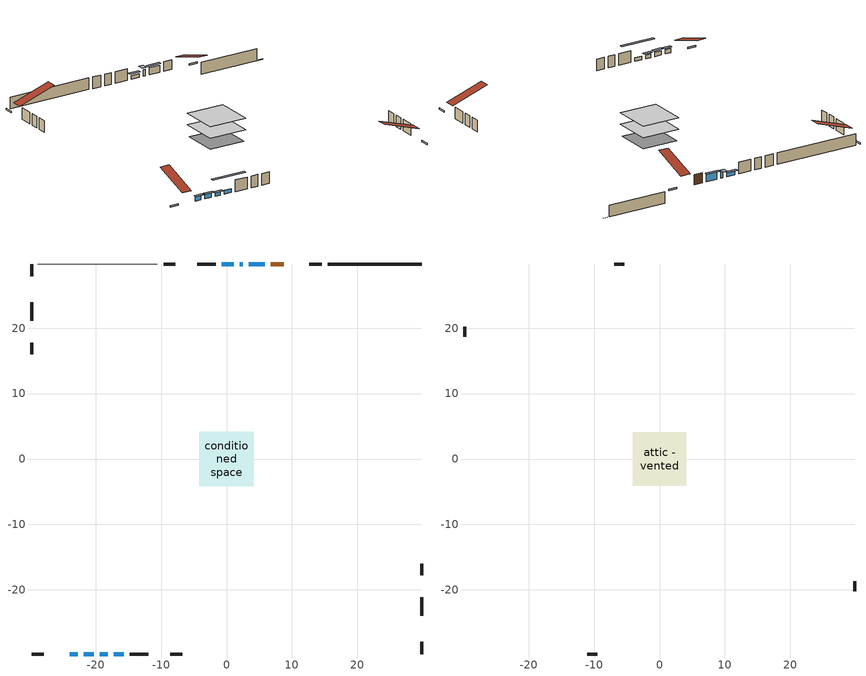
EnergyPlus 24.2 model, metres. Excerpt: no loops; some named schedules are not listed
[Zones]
conditioned space
 floor outside (Floor1 construction): -0.89,-0.89 -0.89,0.89 0.89,0.89 0.89,-0.89 z1.28
 floor adiabatic (AdiabaticFloorConstruction): -4.15,-4.15 -4.15,4.15 4.15,4.15 4.15,-4.15 z1.28
 floor foundation (Slab1 construction): -3.87,-3.87 -3.87,3.87 3.87,3.87 3.87,-3.87 z-1.22
 wall outside (RimJoist1 construction): 14.56,29.81 12.68,29.81 / -29.81,-29.81 -27.94,-29.81 / -29.81,29.81 -29.81,27.94 / 29.81,-29.81 29.81,-27.94 z1.28:1.58
 wall outside (AdiabaticWallConstruction 1): 8.72,29.81 6.8,29.81 z1.28:3.31
 wall outside (AdiabaticWallConstruction): -23.97,-29.81 -22.75,-29.81 / -21.82,-29.81 -20.3,-29.81 z1.28:2.2; 5.87,29.81 3.43,29.81 z1.28:2.8; 2.51,29.81 2.05,29.81 z1.28:2.7; -19.37,-29.81 -18.15,-29.81 / -17.22,-29.81 -15.7,-29.81 / 1.12,29.81 -0.71,29.81 z1.28:2.04
 wall outside (Wall1 construction): -1.64,29.81 -4.45,29.81 / -14.77,-29.81 -11.95,-29.81 / -29.81,23.97 -29.81,21.16 / 29.81,-23.97 29.81,-21.16 z1.28:3.72
 wall outside (Wall3 construction): -7.83,29.81 -9.62,29.81 / -8.58,-29.81 -6.78,-29.81 / -29.81,17.78 -29.81,15.99 / 29.81,-17.78 29.81,-15.99 z1.28:3.72
 wall foundation (FoundationWall1 construction): 15.49,29.81,-1.22 15.49,29.81,1.28 28.38,29.81,1.28 28.38,29.81,-1.15 29.81,29.81,-1.15 29.81,29.81,-1.22
 wall adiabatic (Wall4 construction): -10.55,29.81 -28.88,29.81 z1.28:3.72
 window (WindowConstruction): -23.97,-29.81 -22.75,-29.81 z1.28:2.19
 window (WindowConstruction 1): -21.82,-29.81 -20.3,-29.81 z1.28:2.19
 window (WindowConstruction 2): 5.87,29.81 3.43,29.81 z1.28:2.8
 window (WindowConstruction 3): 2.5,29.81 2.05,29.81 z1.28:2.7
 window (WindowConstruction 4): -19.37,-29.81 -18.15,-29.81 z1.28:2.04
 window (WindowConstruction 5): -17.22,-29.81 -15.7,-29.81 z1.28:2.04
 window (WindowConstruction 6): 1.12,29.81 -0.71,29.81 z1.28:2.04
 door (Door): 8.72,29.81 6.8,29.81 z1.28:3.31
 ceiling adiabatic (AdiabaticFloorConstruction): 4.15,-4.15 4.15,4.15 -4.15,4.15 -4.15,-4.15 z1.28
attic - vented
 floor to conditioned space (Floor2 construction Reversed): -4.11,-4.11 -4.11,4.11 4.11,4.11 4.11,-4.11 z3.72
 wall outside (Wall2 construction): -5.38,29.81 -6.9,29.81 / -11.02,-29.81 -9.51,-29.81 / -29.81,20.23 -29.81,18.71 / 29.81,-20.23 29.81,-18.71 z1.28:3.72
 roof outside (Roof1 construction): 9.64,29.81,3.72 9.64,21.81,6.39 11.75,21.81,6.39 11.75,29.81,3.72; -24.9,-29.81,3.72 -24.9,-21.81,6.39 -27.01,-21.81,6.39 -27.01,-29.81,3.72; -29.81,24.9,3.72 -21.81,24.9,6.39 -21.81,27.01,6.39 -29.81,27.01,3.72; 29.81,-24.9,3.72 21.81,-24.9,6.39 21.81,-27.01,6.39 29.81,-27.01,3.72
shading: -22.45,-29.81 -24.27,-29.81 -24.27,-30.42 -22.45,-30.42 z2.49; -20,-29.81 -22.12,-29.81 -22.12,-30.42 -20,-30.42 z2.49; 3.13,29.81 6.17,29.81 6.17,30.42 3.13,30.42 z3.1; 1.75,29.81 2.8,29.81 2.8,31.03 1.75,31.03 z3; -17.85,-29.81 -19.67,-29.81 -19.67,-30.42 -17.85,-30.42 z2.34; -12.65,-29.81 -20.27,-29.81 -20.27,-30.42 -12.65,-30.42 z5.09; -1.01,29.81 1.42,29.81 1.42,30.42 -1.01,30.42 z2.34
[Building]
Building 1: Terrain=Suburbs
[Site:Location]
Whitehorse AP_YT: Latitude {deg}=60.71; Longitude {deg}=-135.07; Time Zone {hr}=-8; Elevation {m}=706; Keep Site Location Information=Yes
[Site:GroundTemperature:Shallow]
-5.4229, -7.73249, -7.91745, -6.82143, -2.42154, 1.95786, 5.75456, 8.15968, 8.36401, 6.40785, 2.70796, -1.53709
[Site:WaterMainsTemperature]
Calculation Method=Schedule; Temperature Schedule=mains temperature schedule
[Material] Roughness=Rough; Thermal Absorptance=0.9
Name | Thickness {m} | Conductivity {W/m-K} | Density {kg/m3} | Specific Heat {J/kg-K} | Solar Absorptance | Visible Absorptance
asphalt or fiberglass shingles | 0.00635 | 0.162714 | 1121.4 | 1465.45 | 0.4 | 0.4
ceiling loosefill ins | 0.0846667 | 0.0480833 | 16.02 | 1046.75 | 0.7 | 0.7
ceiling stud and cavity | 0.1397 | 0.0990476 | 65.682 | 1177.47 | 0.7 | 0.7
concrete 4.0 in. | 0.1016 | 1.803125 | 2242.8 | 837.4 | 0.7 | 0.7
concrete 8.0 in. | 0.2032 | 1.803125 | 2242.8 | 837.4 | 0.7 | 0.7
door material | 0.04445 | 0.0451087 | 512.64 | 1214.23 | 0.7 | 0.7
exterior vertical ins | 0.00545085 | 0.029427 | 32.04 | 1214.23 | 0.7 | 0.7
floor covering | 0.0127 | 0.0433444 | 54.468 | 1339.84 | 0.6 | 0.6
floor rigid ins; wall rigid ins | 0.051816 | 0.029427 | 32.04 | 1214.23 | 0.7 | 0.7
floor rigid ins 1; wall rigid ins 2 | 0.512978 | 0.029427 | 32.04 | 1214.23 | 0.7 | 0.7
floor stud and cavity | 0.1397 | 0.0957955 | 92.3553 | 1139.71 | 0.7 | 0.7
floor stud and cavity 1 | 0.1397 | 1.75129 | 37.0049 | 1207.88 | 0.7 | 0.7
furniture material conditioned space 1 | 0.1524 | 0.115458 | 640.8 | 1214.23 | 0.6 | 0.6
gypsum board | 0.0127 | 0.160291 | 801 | 837.4 | 0.6 | 0.6
gypsum board 1 | 0.0127 | 0.160291 | 801 | 837.4 | 0.7 | 0.7
osb sheathing 0.5 in. | 0.0127 | 0.115458 | 512.64 | 1214.23 | 0.7 | 0.7
osb sheathing 0.75 in. | 0.01905 | 0.115458 | 512.64 | 1214.23 | 0.7 | 0.7
osb sheathing 2.0 in. | 0.0508 | 0.115458 | 512.64 | 1214.23 | 0.7 | 0.7
rim joist rigid ins | 0.103632 | 0.029427 | 32.04 | 1214.23 | 0.7 | 0.7
rim joist stud and cavity | 0.0508 | 0.0738645 | 125.044 | 1163.47 | 0.6 | 0.6
wall rigid ins 1 | 0.051816 | 0.029427 | 32.04 | 1214.23 | 0.4 | 0.4
wall stud and cavity | 0.1397 | 0.19072 | 139.0536 | 1170.24 | 0.7 | 0.7
wall stud and cavity 1 | 0.0889 | 6.9971 | 50.32683 | 1063.81 | 0.6 | 0.6
wall stud and cavity 2 | 0.1397 | 0.230177 | 139.0536 | 1170.24 | 0.7 | 0.7
wall stud and cavity 3 | 0.1397 | 0.156012 | 139.0536 | 1170.24 | 0.7 | 0.7
wall stud and cavity 4 | 0.0889 | 0.380278 | 52.3479 | 1209.89 | 0.7 | 0.7
wall stud and cavity 5 | 0.0889 | 0.391764 | 83.0341 | 1211.67 | 0.7 | 0.7
wood siding | 0.0254 | 0.102417 | 544.68 | 1172.36 | 0.4 | 0.4
wood siding 1 | 0.00254 | 0.102417 | 544.68 | 1172.36 | 0.4 | 0.4
wood siding 2; wood siding 3; wood siding 4 | 0.0254 | 0.102417 | 544.68 | 1172.36 | 0.7 | 0.7
[WindowMaterial:SimpleGlazingSystem]
Name | U-Factor {W/m2-K} | Solar Heat Gain Coefficient
WindowMaterial | 1.3843 | 0.35
WindowMaterial 1 | 1.35591 | 0.36
WindowMaterial 2 | 1.22418 | 0.4
WindowMaterial 3 | 1.57167 | 0.3
WindowMaterial 4 | 1.42461 | 0.34
WindowMaterial 5 | 1.39792 | 0.35
WindowMaterial 6 | 1.379754 | 0.35
[Construction]
AdiabaticFloorConstruction: floor stud and cavity 1, floor rigid ins 1, osb sheathing 0.75 in., floor covering
AdiabaticWallConstruction: wood siding 3, wall rigid ins 2, wall stud and cavity 4, gypsum board
AdiabaticWallConstruction 1: wood siding 4, wall rigid ins 2, wall stud and cavity 4, gypsum board
Door: door material
Floor1 construction: floor stud and cavity, floor rigid ins, osb sheathing 0.75 in., floor covering
Floor2 construction Reversed: gypsum board, ceiling stud and cavity, ceiling loosefill ins
FoundationWall1 construction: concrete 8.0 in., gypsum board 1
furniture construction conditioned space 1: furniture material conditioned space 1
PartitionWallConstruction: gypsum board, wall stud and cavity 5, gypsum board
RimJoist1 construction: wood siding 2, rim joist rigid ins, osb sheathing 2.0 in., rim joist stud and cavity
Roof1 construction: asphalt or fiberglass shingles
Slab1 construction: concrete 4.0 in.
Wall1 construction: wood siding, wall rigid ins, osb sheathing 0.5 in., wall stud and cavity, gypsum board
Wall2 construction: wood siding 1, wall stud and cavity 1
Wall3 construction: wood siding, wall rigid ins, osb sheathing 0.5 in., wall stud and cavity 2, gypsum board
Wall4 construction: wall rigid ins 1, osb sheathing 0.5 in., wall stud and cavity 3, gypsum board
WindowConstruction: WindowMaterial
WindowConstruction 1: WindowMaterial 1
WindowConstruction 2: WindowMaterial 2
WindowConstruction 3: WindowMaterial 3
WindowConstruction 4: WindowMaterial 4
WindowConstruction 5: WindowMaterial 5
WindowConstruction 6: WindowMaterial 6
[Zone] Multiplier=1; Part of Total Floor Area=Yes
Name | Volume {m3}
attic - vented | 29.2543
conditioned space | 341.3
[Space]
Name | Zone | Volume {m3}
attic - vented 1 | attic - vented | 29.2543
conditioned space 1 | conditioned space | 341.3
[ZoneInfiltration:EffectiveLeakageArea]
infil attic - vented 1: Zone or Space=attic - vented 1; Schedule=Always On Discrete; Effective Air Leakage Area {cm2}=2132.84; Stack Coefficient=0.000355105; Wind Coefficient=1.2732e-05
[ZoneMixing]
whole house fan mix: Zone or Space=attic - vented; Schedule=Always On Continuous; Design Flow Rate Calculation Method=Flow/Zone; Design Flow Rate {m3/s}=0; Source Zone or Space=conditioned space
[SurfaceProperty:ExposedFoundationPerimeter]
Slab1: Exposed Perimeter Calculation Method=TotalExposedPerimeter; Total Exposed Perimeter {m}=14.326
[InternalMass] Zone or ZoneList=conditioned space; Space or SpaceList=conditioned space 1
Name | Construction | Surface Area {m2}
furniture mass conditioned space 1 | furniture construction conditioned space 1 | 52.76
partition wall mass | PartitionWallConstruction | 131.9
[Lights]
interior lighting: Zone or ZoneList or Space or SpaceList=conditioned space 1; Schedule=interior lighting schedule; Design Level Calculation Method=LightingLevel; Lighting Level {W}=343.2; Return Air Fraction=0; Fraction Radiant=0.6; Fraction Visible=0.2; Fraction Replaceable=1
[People]
occupants: Zone or ZoneList or Space or SpaceList=conditioned space 1; Number of People Schedule=occupants schedule; Number of People Calculation Method=People; Number of People=3; Fraction Radiant=0.314171; Sensible Heat Fraction=0.56303; Activity Level Schedule=occupants activity schedule; Carbon Dioxide Generation Rate {m3/s-W}=0; Enable ASHRAE 55 Comfort Warnings=No; Mean Radiant Temperature Calculation Type=EnclosureAveraged
[ElectricEquipment] Zone or ZoneList or Space or SpaceList=conditioned space 1; Design Level Calculation Method=EquipmentLevel
Name | Schedule | Design Level {W} | Fraction Latent | Fraction Radiant | Fraction Lost
clothes dryer | clothes dryer schedule | 140.772 | 0.015 | 0.081 | 0.85
clothes washer | clothes washer schedule | 32.1985 | 0.03 | 0.162 | 0.7
cooking range | cooking range schedule | 208.969 | 0.08 | 0.432 | 0.2
dishwasher | dishwasher schedule | 66.8632 | 0.3 | 0.18 | 0.4
fridge | fridge schedule | 72.9452 | 0 | 0.6 | 0
mech vent bath fan 0 | mech vent bath fan 0 schedule | 25.1 | 0 | 0 | 1
mech vent house fan | mech vent house fan schedule | 0 | 0 | 0 | 1
mech vent house fan cfis | mech vent house fan cfis schedule | 0 | 0 | 0 | 0
mech vent range fan 0 | mech vent range fan 0 schedule | 57 | 0 | 0 | 1
misc plug loads | misc plug loads schedule | 494.7 | 0.045 | 0.513 | 0.1
whole house fan | Always On Discrete | 0 | 0 | 0 | 1
[OtherEquipment] Zone or ZoneList or Space or SpaceList=conditioned space 1; Design Level Calculation Method=EquipmentLevel
Name | Fuel Type | Schedule | Design Level {W} | Fraction Latent | Fraction Radiant | Fraction Lost
clothes dryer 1 | Electricity | clothes dryer schedule | 0 | 0.015 | 0.081 | 0.85
cooking range 1 | Electricity | cooking range schedule | 0 | 0.08 | 0.432 | 0.2
general water use latent | None | general water use schedule | 59.3978 | 1 | 0 | 0
general water use sensible | None | general water use schedule | -58.539 | 0 | 0.6 | 0
mech vent house fan latent load | None | Always On Discrete | 0 | 1 | 0 | 0
mech vent house fan sensible load | None | Always On Discrete | 0 | 0 | 0 | 0
water heater energy adjustment1 | Electricity | Always On Discrete | 0.01 | 0 | 0 | 1
[ZoneInfiltration:DesignFlowRate] Zone or ZoneList or Space or SpaceList=conditioned space 1; Schedule=Always On Discrete; Design Flow Rate Calculation Method=Flow/Zone; Design Flow Rate {m3/s}=0
infil flow; natural vent flow; whole house fan flow
[AvailabilityManager:Scheduled]
furnace airloop Availability Manager: Schedule=Always On Discrete
[Foundation:Kiva]
Foundation Kiva 1: Initial Indoor Air Temperature {C}=18; Wall Height Above Grade {m}=1.28001; Wall Depth Below Slab {m}=0.2032; Custom Block Material Name 1=exterior vertical ins; Custom Block Depth 1 {m}=2.5; Custom Block X Position 1 {m}=0.2159; Custom Block Z Position 1 {m}=0
[Foundation:Kiva:Settings]
Soil Conductivity {W/m-K}=0.849921; Soil Density {kg/m3}=1842.3; Soil Specific Heat {J/kg-K}=418.7; Ground Solar Absorptivity=0.9; Ground Thermal Absorptivity=0.9; Ground Surface Roughness {m}=0.03; Far-Field Width {m}=40; Deep-Ground Boundary Condition=ZeroFlux; Deep-Ground Depth {m}=40; Minimum Cell Dimension {m}=0.2; Maximum Cell Growth Coefficient=3; Simulation Timestep=Timestep
[Exterior:Lights]
exterior lighting: Schedule=exterior lighting schedule; Design Level {W}=75.6
[EnergyManagementSystem:GlobalVariable]
furnace_airloop_Fan_RTF
infil_program_Qfan
infil_program_Qinf
natural_vent_program_Qnv
natural_vent_program_Qwhf
[EnergyManagementSystem:Sensor]
Name | Output:Variable or Output:Meter Index Key | Output:Variable or Output:Meter
airflow_gain | infil flow | Infiltration Sensible Heat Gain Energy
airflow_gain_1 | natural vent flow | Infiltration Sensible Heat Gain Energy
airflow_gain_2 | whole house fan flow | Infiltration Sensible Heat Gain Energy
airflow_loss | infil flow | Infiltration Sensible Heat Loss Energy
airflow_loss_1 | natural vent flow | Infiltration Sensible Heat Loss Energy
airflow_loss_2 | whole house fan flow | Infiltration Sensible Heat Loss Energy
clg_load_cond |  | Cooling:EnergyTransfer:Zone:CONDITIONED SPACE
clg_sp_s; clg_sp_s_1 | cooling setpoint | Schedule Value
clothes_dryer_exhaust_0_sch_s | clothes dryer exhaust 0 schedule | Schedule Value
cool_season | cooling season schedule | Schedule Value
htg_load_cond |  | Heating:EnergyTransfer:Zone:CONDITIONED SPACE
htg_sp_s; htg_sp_s_1 | heating setpoint | Schedule Value
ig_ee_conv | clothes dryer | Electric Equipment Convective Heating Energy
ig_ee_conv_2 | cooking range | Electric Equipment Convective Heating Energy
ig_ee_conv_4 | fridge | Electric Equipment Convective Heating Energy
ig_ee_conv_5 | misc plug loads | Electric Equipment Convective Heating Energy
ig_ee_conv_6 | whole house fan | Electric Equipment Convective Heating Energy
ig_ee_rad | clothes dryer | Electric Equipment Radiant Heating Energy
ig_ee_rad_2 | cooking range | Electric Equipment Radiant Heating Energy
ig_ee_rad_4 | fridge | Electric Equipment Radiant Heating Energy
ig_ee_rad_5 | misc plug loads | Electric Equipment Radiant Heating Energy
ig_ee_rad_6 | whole house fan | Electric Equipment Radiant Heating Energy
ig_lgt_conv | interior lighting | Lights Convective Heating Energy
ig_lgt_rad | interior lighting | Lights Radiant Heating Energy
ig_lgt_vis | interior lighting | Lights Visible Radiation Heating Energy
ig_oe_conv | clothes dryer 1 | Other Equipment Convective Heating Energy
ig_oe_conv_1 | cooking range 1 | Other Equipment Convective Heating Energy
ig_oe_conv_2 | general water use latent | Other Equipment Convective Heating Energy
ig_oe_conv_3 | general water use sensible | Other Equipment Convective Heating Energy
ig_oe_conv_4 | water heater energy adjustment1 | Other Equipment Convective Heating Energy
ig_oe_rad | clothes dryer 1 | Other Equipment Radiant Heating Energy
ig_oe_rad_1 | cooking range 1 | Other Equipment Radiant Heating Energy
ig_oe_rad_2 | general water use latent | Other Equipment Radiant Heating Energy
ig_oe_rad_3 | general water use sensible | Other Equipment Radiant Heating Energy
ig_oe_rad_4 | water heater energy adjustment1 | Other Equipment Radiant Heating Energy
ig_ppl_conv | occupants | People Convective Heating Energy
ig_ppl_rad | occupants | People Radiant Heating Energy
im_conv | furniture mass conditioned space 1 | Surface Inside Face Convection Heat Gain Energy
im_conv_1 | partition wall mass | Surface Inside Face Convection Heat Gain Energy
im_ig | furniture mass conditioned space 1 | Surface Inside Face Internal Gains Radiation Heat Gain Energy
im_ig_1 | partition wall mass | Surface Inside Face Internal Gains Radiation Heat Gain Energy
im_lgt | furniture mass conditioned space 1 | Surface Inside Face Lights Radiation Heat Gain Energy
im_lgt_1 | partition wall mass | Surface Inside Face Lights Radiation Heat Gain Energy
im_sol | furniture mass conditioned space 1 | Surface Inside Face Solar Radiation Heat Gain Energy
im_sol_1 | partition wall mass | Surface Inside Face Solar Radiation Heat Gain Energy
im_surf | furniture mass conditioned space 1 | Surface Inside Face Net Surface Thermal Radiation Heat Gain Energy
im_surf_1 | partition wall mass | Surface Inside Face Net Surface Thermal Radiation Heat Gain Energy
mech_vent_bath_fan_0_sch_s | mech vent bath fan 0 schedule | Schedule Value
mech_vent_range_fan_0_sch_s | mech vent range fan 0 schedule | Schedule Value
mv_conv | mech vent bath fan 0 | Electric Equipment Convective Heating Energy
mv_conv_1 | mech vent house fan | Electric Equipment Convective Heating Energy
mv_conv_2 | mech vent house fan cfis | Electric Equipment Convective Heating Energy
mv_conv_3 | mech vent range fan 0 | Electric Equipment Convective Heating Energy
mv_conv_4 | mech vent house fan latent load | Other Equipment Convective Heating Energy
mv_conv_5 | mech vent house fan sensible load | Other Equipment Convective Heating Energy
mv_rad | mech vent bath fan 0 | Electric Equipment Radiant Heating Energy
mv_rad_1 | mech vent house fan | Electric Equipment Radiant Heating Energy
mv_rad_2 | mech vent house fan cfis | Electric Equipment Radiant Heating Energy
mv_rad_3 | mech vent range fan 0 | Electric Equipment Radiant Heating Energy
mv_rad_4 | mech vent house fan latent load | Other Equipment Radiant Heating Energy
mv_rad_5 | mech vent house fan sensible load | Other Equipment Radiant Heating Energy
natural_vent_s | natural vent schedule | Schedule Value
out_pb_s |  | Site Outdoor Air Barometric Pressure
out_wt_s |  | Site Outdoor Air Humidity Ratio
site_vw_s |  | Site Wind Speed
ss_back_out | Window1 | Surface Window Shortwave from Zone Back Out Window Heat Transfer Rate
ss_back_out_1 | Window2 | Surface Window Shortwave from Zone Back Out Window Heat Transfer Rate
ss_back_out_2 | Window3 | Surface Window Shortwave from Zone Back Out Window Heat Transfer Rate
ss_back_out_3 | Window4 | Surface Window Shortwave from Zone Back Out Window Heat Transfer Rate
ss_back_out_4 | Window5 | Surface Window Shortwave from Zone Back Out Window Heat Transfer Rate
ss_back_out_5 | Window6 | Surface Window Shortwave from Zone Back Out Window Heat Transfer Rate
ss_back_out_6 | Window7 | Surface Window Shortwave from Zone Back Out Window Heat Transfer Rate
ss_conv | Door1 | Surface Inside Face Convection Heat Gain Energy
ss_conv_1 | Window1 | Surface Inside Face Convection Heat Gain Energy
ss_conv_2 | Window2 | Surface Inside Face Convection Heat Gain Energy
ss_conv_3 | Window3 | Surface Inside Face Convection Heat Gain Energy
ss_conv_4 | Window4 | Surface Inside Face Convection Heat Gain Energy
ss_conv_5 | Window5 | Surface Inside Face Convection Heat Gain Energy
ss_conv_6 | Window6 | Surface Inside Face Convection Heat Gain Energy
ss_conv_7 | Window7 | Surface Inside Face Convection Heat Gain Energy
ss_ig | Door1 | Surface Inside Face Internal Gains Radiation Heat Gain Energy
ss_ig_1 | Window1 | Surface Inside Face Internal Gains Radiation Heat Gain Energy
ss_ig_2 | Window2 | Surface Inside Face Internal Gains Radiation Heat Gain Energy
ss_ig_3 | Window3 | Surface Inside Face Internal Gains Radiation Heat Gain Energy
ss_ig_4 | Window4 | Surface Inside Face Internal Gains Radiation Heat Gain Energy
ss_ig_5 | Window5 | Surface Inside Face Internal Gains Radiation Heat Gain Energy
ss_ig_6 | Window6 | Surface Inside Face Internal Gains Radiation Heat Gain Energy
ss_ig_7 | Window7 | Surface Inside Face Internal Gains Radiation Heat Gain Energy
ss_lgt | Door1 | Surface Inside Face Lights Radiation Heat Gain Energy
ss_sol | Door1 | Surface Inside Face Solar Radiation Heat Gain Energy
ss_surf | Door1 | Surface Inside Face Net Surface Thermal Radiation Heat Gain Energy
ss_surf_1 | Window1 | Surface Inside Face Net Surface Thermal Radiation Heat Gain Energy
ss_surf_2 | Window2 | Surface Inside Face Net Surface Thermal Radiation Heat Gain Energy
ss_surf_3 | Window3 | Surface Inside Face Net Surface Thermal Radiation Heat Gain Energy
ss_surf_4 | Window4 | Surface Inside Face Net Surface Thermal Radiation Heat Gain Energy
ss_surf_5 | Window5 | Surface Inside Face Net Surface Thermal Radiation Heat Gain Energy
ss_surf_6 | Window6 | Surface Inside Face Net Surface Thermal Radiation Heat Gain Energy
ss_surf_7 | Window7 | Surface Inside Face Net Surface Thermal Radiation Heat Gain Energy
ss_trans_in | Window1 | Surface Window Transmitted Solar Radiation Rate
ss_trans_in_1 | Window2 | Surface Window Transmitted Solar Radiation Rate
ss_trans_in_2 | Window3 | Surface Window Transmitted Solar Radiation Rate
ss_trans_in_3 | Window4 | Surface Window Transmitted Solar Radiation Rate
ss_trans_in_4 | Window5 | Surface Window Transmitted Solar Radiation Rate
ss_trans_in_5 | Window6 | Surface Window Transmitted Solar Radiation Rate
ss_trans_in_6 | Window7 | Surface Window Transmitted Solar Radiation Rate
ss_trans_out | Window1 | Surface Inside Face Initial Transmitted Diffuse Transmitted Out Window Solar Radiation Rate
ss_trans_out_1 | Window2 | Surface Inside Face Initial Transmitted Diffuse Transmitted Out Window Solar Radiation Rate
ss_trans_out_2 | Window3 | Surface Inside Face Initial Transmitted Diffuse Transmitted Out Window Solar Radiation Rate
ss_trans_out_3 | Window4 | Surface Inside Face Initial Transmitted Diffuse Transmitted Out Window Solar Radiation Rate
ss_trans_out_4 | Window5 | Surface Inside Face Initial Transmitted Diffuse Transmitted Out Window Solar Radiation Rate
ss_trans_out_5 | Window6 | Surface Inside Face Initial Transmitted Diffuse Transmitted Out Window Solar Radiation Rate
ss_trans_out_6 | Window7 | Surface Inside Face Initial Transmitted Diffuse Transmitted Out Window Solar Radiation Rate
s_conv | Floor1 | Surface Inside Face Convection Heat Gain Energy
s_conv_1 | Floor2 | Surface Inside Face Convection Heat Gain Energy
s_conv_10 | Wall1:0 | Surface Inside Face Convection Heat Gain Energy
s_conv_11 | Wall1:180 | Surface Inside Face Convection Heat Gain Energy
s_conv_12 | Wall1:270 | Surface Inside Face Convection Heat Gain Energy
s_conv_13 | Wall1:90 | Surface Inside Face Convection Heat Gain Energy
s_conv_14 | Wall3:0 | Surface Inside Face Convection Heat Gain Energy
s_conv_15 | Wall3:180 | Surface Inside Face Convection Heat Gain Energy
s_conv_16 | Wall3:270 | Surface Inside Face Convection Heat Gain Energy
s_conv_17 | Wall3:90 | Surface Inside Face Convection Heat Gain Energy
s_conv_18 | Wall4 | Surface Inside Face Convection Heat Gain Energy
s_conv_2 | FoundationWall1 | Surface Inside Face Convection Heat Gain Energy
s_conv_3 | inferred conditioned ceiling | Surface Inside Face Convection Heat Gain Energy
s_conv_4 | inferred conditioned floor | Surface Inside Face Convection Heat Gain Energy
s_conv_5 | RimJoist1:0 | Surface Inside Face Convection Heat Gain Energy
s_conv_6 | RimJoist1:180 | Surface Inside Face Convection Heat Gain Energy
s_conv_7 | RimJoist1:270 | Surface Inside Face Convection Heat Gain Energy
s_conv_8 | RimJoist1:90 | Surface Inside Face Convection Heat Gain Energy
s_conv_9 | Slab1 | Surface Inside Face Convection Heat Gain Energy
s_ig | Floor1 | Surface Inside Face Internal Gains Radiation Heat Gain Energy
s_ig_1 | Floor2 | Surface Inside Face Internal Gains Radiation Heat Gain Energy
s_ig_10 | Wall1:0 | Surface Inside Face Internal Gains Radiation Heat Gain Energy
s_ig_11 | Wall1:180 | Surface Inside Face Internal Gains Radiation Heat Gain Energy
s_ig_12 | Wall1:270 | Surface Inside Face Internal Gains Radiation Heat Gain Energy
s_ig_13 | Wall1:90 | Surface Inside Face Internal Gains Radiation Heat Gain Energy
s_ig_14 | Wall3:0 | Surface Inside Face Internal Gains Radiation Heat Gain Energy
s_ig_15 | Wall3:180 | Surface Inside Face Internal Gains Radiation Heat Gain Energy
s_ig_16 | Wall3:270 | Surface Inside Face Internal Gains Radiation Heat Gain Energy
s_ig_17 | Wall3:90 | Surface Inside Face Internal Gains Radiation Heat Gain Energy
s_ig_18 | Wall4 | Surface Inside Face Internal Gains Radiation Heat Gain Energy
s_ig_2 | FoundationWall1 | Surface Inside Face Internal Gains Radiation Heat Gain Energy
s_ig_3 | inferred conditioned ceiling | Surface Inside Face Internal Gains Radiation Heat Gain Energy
s_ig_4 | inferred conditioned floor | Surface Inside Face Internal Gains Radiation Heat Gain Energy
s_ig_5 | RimJoist1:0 | Surface Inside Face Internal Gains Radiation Heat Gain Energy
s_ig_6 | RimJoist1:180 | Surface Inside Face Internal Gains Radiation Heat Gain Energy
s_ig_7 | RimJoist1:270 | Surface Inside Face Internal Gains Radiation Heat Gain Energy
s_ig_8 | RimJoist1:90 | Surface Inside Face Internal Gains Radiation Heat Gain Energy
s_ig_9 | Slab1 | Surface Inside Face Internal Gains Radiation Heat Gain Energy
s_lgt | Floor1 | Surface Inside Face Lights Radiation Heat Gain Energy
s_lgt_1 | Floor2 | Surface Inside Face Lights Radiation Heat Gain Energy
s_lgt_10 | Wall1:0 | Surface Inside Face Lights Radiation Heat Gain Energy
s_lgt_11 | Wall1:180 | Surface Inside Face Lights Radiation Heat Gain Energy
s_lgt_12 | Wall1:270 | Surface Inside Face Lights Radiation Heat Gain Energy
